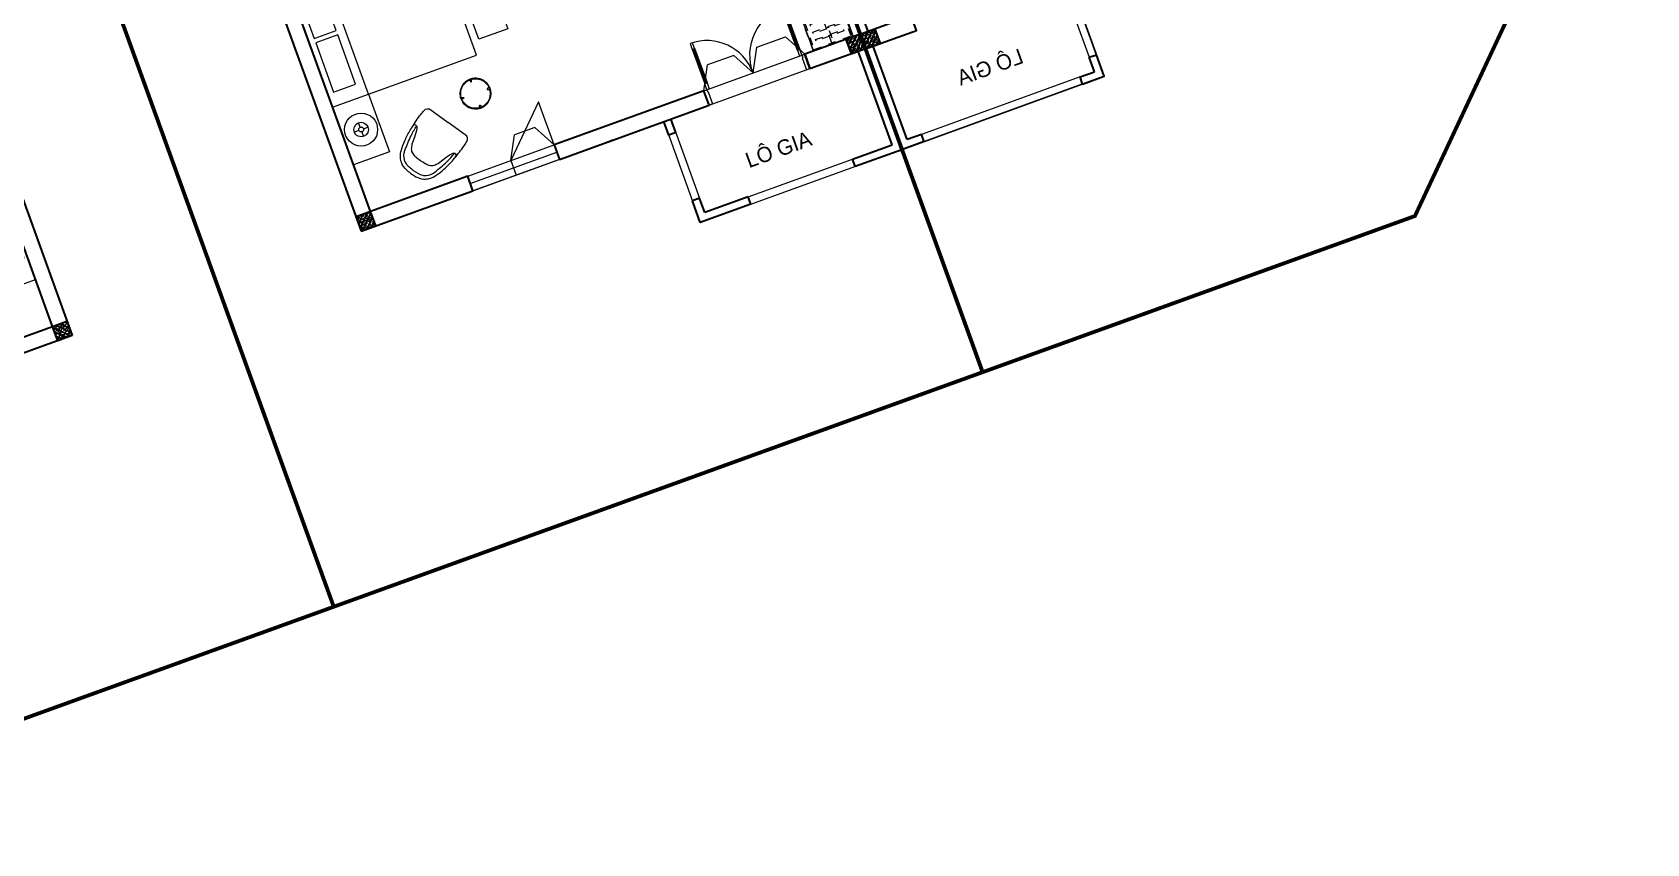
# Model space of a CAD drawing. Header units: metres. Extents: x 568336 to 569219, y 2065964 to 2066430.
# Drawn here: x 568596.98 to 568618.06, y 2066335.69 to 2066346.29 of the extents above; entities that cross this region are included whole.
import ezdxf

# ---------------------------------------------------------------- set-up
doc = ezdxf.new("R2010")
doc.units = ezdxf.units.M
for name, pattern in [('$AUDIT_BAD_LTYPE2', [0]), ('HIDDEN', [0.375, 0.25, -0.125]), ('HIDDEN2', [0.1875, 0.125, -0.0625]), ('X-5M-G-MB PHONGNGU$0$HIDDEN2', [0.1875, 0.125, -0.0625])]:
    doc.linetypes.add(name, pattern=pattern)
doc.layers.get('0').update_dxf_attribs({"linetype": 'CONTINUOUS'})
doc.layers.get('DEFPOINTS').update_dxf_attribs({"linetype": 'CONTINUOUS'})
for name, color, linetype, lineweight in [('-DIM', 9, 'CONTINUOUS', 13), ('-DOOR', 137, 'CONTINUOUS', 9), ('-FURNITURE', 46, 'CONTINUOUS', 9), ('-HATCH', 8, 'CONTINUOUS', 5), ('-LINE1', 7, 'CONTINUOUS', 18), ('-LINE2', 252, 'CONTINUOUS', 9), ('-STEEL1', 1, 'CONTINUOUS', 35), ('-WALL', 4, 'CONTINUOUS', 35), ('TEXT25', 2, 'CONTINUOUS', 13)]:
    doc.layers.add(name, color=color, linetype=linetype, lineweight=lineweight)
for name, color, linetype in [('APOLIC', 7, 'CONTINUOUS'), ('LoLK', 6, 'CONTINUOUS'), ('TIMDUONG', 1, 'CONTINUOUS')]:
    doc.layers.add(name, color=color, linetype=linetype)
doc.styles.add('SVN_AVO_thuong', font='')
doc.styles.get('SVN_AVO_thuong').set_extended_font_data('SVN-Avo')

# ---------------------------------------------------------------- blocks, each defined once
blk = doc.blocks.new('1800X2000')
at = {"layer": '-FURNITURE'}
blk.add_line((325497.3064970744, 17765.29446492715), (325497.3064973904, 19565.2944651944), dxfattribs=at)
for points in [[(323997.3057774993, 19565.2944651944), (325997.3064971831, 19565.2944651944), (325997.3064971831, 17765.29446484288), (323997.3057774993, 17765.29446484288)], [(325612.9490047574, 19390.79434491032), (325919.0064973457, 19390.79434491032), (325919.0064973457, 18691.29434485664), (325612.9490047574, 18691.29434485664)], [(325612.9490046239, 18629.79434491026), (325919.0064972151, 18629.79434491026), (325919.0064972151, 17946.79434485664), (325612.9490046239, 17946.79434485664)]]:
    blk.add_lwpolyline(points, close=True, dxfattribs=at)
blk = doc.blocks.new('*U245')
for points in [[(21.73011238398614, 627.6337999295927), (21.73011238398614, 797.2531256256759), (50.00000000000001, 797.2531256256759), (50.00000000000001, 768.9832380096911), (27.38408990719474, 768.9832380096911), (27.38408990719474, 627.6337999295927)], [(0, 0), (50, 0), (50, -40), (60, -40), (60, -245.9999999543969), (0, -245.9999999543969)], [(1721.999999998998, 0), (1671.999999998998, 0), (1671.999999998998, -40), (1661.999999998998, -40), (1661.999999998998, -245.9999999543969), (1721.999999998998, -245.9999999543969)]]:
    blk.add_lwpolyline(points, close=True)
for points in [[(50.00000000000001, 733.1181818176835), (90.00000000000003, 733.1181818176835), (90.00000000000003, 833.1181818176835), (50.00000000000001, 833.1181818176835), (50.00000000000001, 733.1181818176835)], [(1671.999999998998, 688.881818181314), (1631.999999998998, 688.881818181314), (1631.999999998998, 788.881818181314), (1671.999999998998, 788.881818181314), (1671.999999998998, 688.881818181314)], [(50.00000000000001, 736.0241091070191), (50, 100)], [(1671.999999998998, 691.7877454706495), (1671.999999998998, 100)], [(50, 100), (90, 100), (90, 0), (50, 0), (50, 100)], [(1671.999999998998, 100), (1631.999999998998, 100), (1631.999999998998, 0), (1671.999999998998, 0), (1671.999999998998, 100)]]:
    blk.add_lwpolyline(points)
at = {"ltscale": 0.3}
for points in [[(883.1181818176836, 0, 0.4142135623730951), (50, 833.1181818176835, 0.4142135623730951)], [(883.1181818176838, 0, -0.4142135623730951), (1671.999999998998, 788.8818181813142, -0.4142135623730951)]]:
    blk.add_lwpolyline(points, format="xyb", dxfattribs=at)
at = {"layer": 'APOLIC', "linetype": '$AUDIT_BAD_LTYPE2'}
for p, q in [((70, 100), (70.00000000000003, 733.1181818176835)), ((90.00000000000003, 733.1181818176835), (90, 100)), ((1631.999999998998, 688.881818181314), (1631.999999998998, 100)), ((1651.999999998998, 100), (1651.999999998998, 688.881818181314))]:
    blk.add_line(p, q, dxfattribs=at)
blk = doc.blocks.new('12PLMP12')
at = {"color": 0, "linetype": 'ByBlock'}
for p, q in [((-1.25, 0), (-3.75, 0)), ((0, 1.25), (0, 3.75)), ((1.25, 0), (3.75, 0)), ((0, -1.25), (0, -3.75))]:
    blk.add_line(p, q, dxfattribs=at)
for radius in [8.5, 3.75, 1.25]:
    blk.add_circle((0, 0), radius, dxfattribs=at)
blk = doc.blocks.new('*U189')
at = {"linetype": 'X-5M-G-MB PHONGNGU$0$HIDDEN2'}
for points in [[(0, 600.0000000004657), (0, 0), (2181.818181820297, -7.813323814654285e-10), (2181.818181820297, 599.9999999996843)], [(2161.818181820297, 579.999661371611), (2161.818181820297, 19.99966137161111), (20, 20.00000000046566), (20, 580.0000000004657)], [(2161.818181820297, 286.6991212946932), (2161.818181820297, 313.0991212946), (20, 313.0991212953813), (19.99999859370291, 286.6991212952417)], [(113.7817614636733, 319.1750910408318), (109.4317788550979, 319.1750910408318), (109.4317788550979, 280.441767644881), (113.7817614636733, 280.441767644881)], [(227.7817614636733, 319.1750910407849), (223.4317788550979, 319.1750910407849), (223.4317788550979, 280.4417676448341), (227.7817614636733, 280.4417676448341)], [(341.7817614636733, 319.175091040738), (337.4317788550979, 319.175091040738), (337.4317788550979, 280.4417676447872), (341.7817614636733, 280.4417676447872)], [(455.7817614636733, 319.1750910406911), (451.4317788550979, 319.1750910406911), (451.4317788550979, 280.4417676447403), (455.7817614636733, 280.4417676447403)], [(569.7817614636733, 319.1750910406442), (565.431778855098, 319.1750910406442), (565.431778855098, 280.4417676446934), (569.7817614636733, 280.4417676446934)], [(683.7817614636733, 319.1750910405973), (679.431778855098, 319.1750910405973), (679.431778855098, 280.4417676446465), (683.7817614636733, 280.4417676446465)], [(797.7817614636733, 319.1750910405504), (793.431778855098, 319.1750910405504), (793.431778855098, 280.4417676445996), (797.7817614636733, 280.4417676445996)], [(911.7817614636733, 319.1750910405035), (907.431778855098, 319.1750910405035), (907.431778855098, 280.4417676445527), (911.7817614636733, 280.4417676445527)], [(1025.781761463673, 319.1750910404566), (1021.431778855098, 319.1750910404566), (1021.431778855098, 280.4417676445057), (1025.781761463673, 280.4417676445057)], [(1139.781761463673, 319.1750910404097), (1135.431778855098, 319.1750910404097), (1135.431778855098, 280.4417676444588), (1139.781761463673, 280.4417676444588)], [(1253.781761463673, 319.1750910403628), (1249.431778855098, 319.1750910403628), (1249.431778855098, 280.4417676444119), (1253.781761463673, 280.4417676444119)], [(1367.781761463673, 319.1750910403159), (1363.431778855098, 319.1750910403159), (1363.431778855098, 280.441767644365), (1367.781761463673, 280.441767644365)], [(1481.781761463673, 319.175091040269), (1477.431778855098, 319.175091040269), (1477.431778855098, 280.4417676443181), (1481.781761463673, 280.4417676443181)], [(1595.781761463673, 319.175091040222), (1591.431778855098, 319.175091040222), (1591.431778855098, 280.4417676442712), (1595.781761463673, 280.4417676442712)], [(1709.781761463673, 319.1750910401751), (1705.431778855098, 319.1750910401751), (1705.431778855098, 280.4417676442243), (1709.781761463673, 280.4417676442243)], [(1823.781761463673, 319.1750910401282), (1819.431778855098, 319.1750910401282), (1819.431778855098, 280.4417676441774), (1823.781761463673, 280.4417676441774)], [(1937.781761463673, 319.1750910400813), (1933.431778855098, 319.1750910400813), (1933.431778855098, 280.4417676441305), (1937.781761463673, 280.4417676441305)], [(2051.781761463673, 319.1750910400344), (2047.431778855098, 319.1750910400344), (2047.431778855098, 280.4417676440836), (2051.781761463673, 280.4417676440836)]]:
    blk.add_lwpolyline(points, close=True, dxfattribs=at)
for points in [[(122.2409142897814, 313.1103512093413), (122.2409142897814, 515.2497102723445), (100.1765458012815, 515.2497102723445), (100.1765458012815, 313.1103512093413)], [(236.2409142897814, 313.1103512092944), (236.2409142897814, 515.2497102722975), (214.1765458012815, 515.2497102722975), (214.1765458012815, 313.1103512092944)], [(350.2409142897814, 313.1103512092475), (350.2409142897814, 515.2497102722507), (328.1765458012815, 515.2497102722507), (328.1765458012815, 313.1103512092475)], [(464.2409142897814, 313.1103512092006), (464.2409142897814, 515.2497102722037), (442.1765458012815, 515.2497102722037), (442.1765458012815, 313.1103512092006)], [(578.2409142897814, 313.1103512091537), (578.2409142897814, 515.2497102721569), (556.1765458012815, 515.2497102721569), (556.1765458012815, 313.1103512091537)], [(692.2409142897814, 313.1103512091068), (692.2409142897814, 515.24971027211), (670.1765458012815, 515.24971027211), (670.1765458012815, 313.1103512091068)], [(806.2409142897814, 313.1103512090599), (806.2409142897814, 515.249710272063), (784.1765458012815, 515.249710272063), (784.1765458012815, 313.1103512090599)], [(920.2409142897814, 313.110351209013), (920.2409142897814, 515.2497102720162), (898.1765458012815, 515.2497102720162), (898.1765458012815, 313.110351209013)], [(1034.240914289781, 313.1103512089661), (1034.240914289781, 515.2497102719692), (1012.176545801281, 515.2497102719692), (1012.176545801281, 313.1103512089661)], [(1148.240914289781, 313.1103512089192), (1148.240914289781, 515.2497102719224), (1126.176545801281, 515.2497102719224), (1126.176545801281, 313.1103512089192)], [(1262.240914289781, 313.1103512088723), (1262.240914289781, 515.2497102718754), (1240.176545801281, 515.2497102718754), (1240.176545801281, 313.1103512088723)], [(1376.240914289781, 313.1103512088254), (1376.240914289781, 515.2497102718285), (1354.176545801281, 515.2497102718285), (1354.176545801281, 313.1103512088254)], [(1490.240914289781, 313.1103512087785), (1490.240914289781, 515.2497102717816), (1468.176545801281, 515.2497102717816), (1468.176545801281, 313.1103512087785)], [(1604.240914289781, 313.1103512087315), (1604.240914289781, 515.2497102717347), (1582.176545801281, 515.2497102717347), (1582.176545801281, 313.1103512087315)], [(1718.240914289781, 313.1103512086846), (1718.240914289781, 515.2497102716878), (1696.176545801281, 515.2497102716878), (1696.176545801281, 313.1103512086846)], [(1832.240914289781, 313.1103512086377), (1832.240914289781, 515.2497102716409), (1810.176545801281, 515.2497102716409), (1810.176545801281, 313.1103512086377)], [(1946.240914289781, 313.1103512085908), (1946.240914289781, 515.2497102715939), (1924.176545801281, 515.2497102715939), (1924.176545801281, 313.1103512085908)], [(2060.240914289781, 313.1103512085439), (2060.240914289781, 515.2497102715471), (2038.176545801281, 515.2497102715471), (2038.176545801281, 313.1103512085439)], [(100.1765458012815, 286.7103512094345), (100.1765458012815, 92.0852110228024), (122.2409142897814, 92.0852110228024), (122.2409142897814, 286.7103512094345)], [(214.1765458012815, 286.7103512093876), (214.1765458012815, 92.08521102275549), (236.2409142897814, 92.08521102275549), (236.2409142897814, 286.7103512093876)], [(328.1765458012815, 286.7103512093407), (328.1765458012815, 92.08521102270858), (350.2409142897814, 92.08521102270858), (350.2409142897814, 286.7103512093407)], [(442.1765458012815, 286.7103512092938), (442.1765458012815, 92.08521102266168), (464.2409142897814, 92.08521102266168), (464.2409142897814, 286.7103512092938)], [(556.1765458012815, 286.7103512092469), (556.1765458012815, 92.08521102261477), (578.2409142897814, 92.08521102261477), (578.2409142897814, 286.7103512092469)], [(670.1765458012815, 286.7103512092), (670.1765458012815, 92.08521102256786), (692.2409142897814, 92.08521102256786), (692.2409142897814, 286.7103512092)], [(784.1765458012815, 286.7103512091531), (784.1765458012815, 92.08521102252095), (806.2409142897814, 92.08521102252095), (806.2409142897814, 286.7103512091531)], [(898.1765458012815, 286.7103512091062), (898.1765458012815, 92.08521102247404), (920.2409142897814, 92.08521102247404), (920.2409142897814, 286.7103512091062)], [(1012.176545801281, 286.7103512090592), (1012.176545801281, 92.08521102242715), (1034.240914289781, 92.08521102242715), (1034.240914289781, 286.7103512090592)], [(1126.176545801281, 286.7103512090123), (1126.176545801281, 92.08521102238024), (1148.240914289781, 92.08521102238024), (1148.240914289781, 286.7103512090123)], [(1240.176545801281, 286.7103512089654), (1240.176545801281, 92.08521102233333), (1262.240914289781, 92.08521102233333), (1262.240914289781, 286.7103512089654)], [(1354.176545801281, 286.7103512089186), (1354.176545801281, 92.08521102228642), (1376.240914289781, 92.08521102228642), (1376.240914289781, 286.7103512089186)], [(1468.176545801281, 286.7103512088717), (1468.176545801281, 92.0852110222395), (1490.240914289781, 92.0852110222395), (1490.240914289781, 286.7103512088717)], [(1582.176545801281, 286.7103512088247), (1582.176545801281, 92.0852110221926), (1604.240914289781, 92.0852110221926), (1604.240914289781, 286.7103512088247)], [(1696.176545801281, 286.7103512087778), (1696.176545801281, 92.0852110221457), (1718.240914289781, 92.0852110221457), (1718.240914289781, 286.7103512087778)], [(1810.176545801281, 286.7103512087309), (1810.176545801281, 92.08521102209879), (1832.240914289781, 92.08521102209879), (1832.240914289781, 286.7103512087309)], [(1924.176545801281, 286.710351208684), (1924.176545801281, 92.08521102205188), (1946.240914289781, 92.08521102205188), (1946.240914289781, 286.710351208684)], [(2038.176545801281, 286.7103512086371), (2038.176545801281, 92.08521102200497), (2060.240914289781, 92.08521102200497), (2060.240914289781, 286.7103512086371)]]:
    blk.add_lwpolyline(points, dxfattribs=at)
blk = doc.blocks.new('A$C7D524948')
at = {"layer": '-FURNITURE'}
for points in [[(-1.862645149230957e-09, 824.9500000011176, 0.02374928999430728), (-77.15000000130385, 820, 0.1110396266945436), (-175.0999999996275, 786.1500000022352, 0.08516816991690027), (-234.9500000011176, 733.25, 0.08855014736123698), (-281.5499999988824, 649.3499999996275, 0.02790636319614463), (-315.9500000011176, 525.5999999996275, 0.02834164487538841), (-340.4000000022352, 372.8000000007451, 0.04711987010175965), (-341.0999999996275, 283.4000000003725, 0.5135274654112972), (-284.5500000007451, 299.9500000011176, 0.05957759956988055), (-242.5500000026077, 413.6500000003725, -0.03446512451505389), (-213.1500000003725, 507.4499999992549, -0.05927668371543007), (-182.7500000009313, 564.2999999988824, -0.1661460996977688), (-133.4500000011176, 600.4000000003725, -0.0525641271264061), (-75.80000000074506, 611.9500000011176, -0.02855401869774651), (-1.862645149230957e-09, 614.6500000003725, -3.543335205159532)], [(-0.5500000007450581, 774.1500000003725, 0.1055837687742558), (-137.8000000007451, 751.3000000007451, 0.08397584501256396), (-176, 728.25, 0.1493020227225411), (-241.2000000011176, 626.1999999992549, 0.02490854660583826), (-289.25, 424.1500000003725, 0.02643887537121914), (-306.5679914960638, 278.4068524483591, -0.8863330528017872)], [(-0.5500000007450581, 774.1500000003725, -0.1055837687742558), (136.6999999992549, 751.3000000007451, -0.08397584501256396), (174.8999999985099, 728.2500000018626, -0.1493020227225411), (240.0999999986961, 626.1999999992549, -0.02490854660583826), (288.1499999975786, 424.1500000003725, -0.02643887537121914), (305.467991495505, 278.4068524483591, 0.8863330528017872)], [(-1.862645149230957e-09, 824.9500000011176, -0.02374928999430728), (77.14999999850988, 820.0000000018626, -0.1110396266945436), (175.0999999986961, 786.1500000003725, -0.08516816991690027), (234.9499999992549, 733.25, -0.08855014736123698), (281.5499999988824, 649.3499999996275, -0.02790636319614463), (315.9500000011176, 525.5999999996275, -0.02834164487538841), (340.3999999985099, 372.8000000007451, -0.04711987010175965), (341.0999999996275, 283.4000000022352, -0.5135274654112972), (284.5500000007451, 299.9499999992549, -0.05957759956988055), (242.5499999988824, 413.6499999985099, 0.03446512451505389), (213.1499999994412, 507.4500000011176, 0.05927668371543007), (182.75, 564.3000000007451, 0.1661460996977688), (133.4499999983236, 600.4000000003725, 0.0525641271264061), (75.79999999888241, 611.9499999992549, 0.02855401869774651), (-1.862645149230957e-09, 614.6500000003725, 3.543335205159532)], [(-342.8562581948936, 328.1164919566363, 0.02267140514630937), (-350.039135296829, 124.5, 0.01212164544072816), (-345.6391352973878, 57.0500000026077, 0.4055082152921144), (-279.3891352973878, 0), (0, 0)], [(342.8562581939623, 328.1164919547737, -0.02267140514630937), (350.0391352958977, 124.5, -0.01212164544072816), (345.6391352955252, 57.05000000074506, -0.4055082152921144), (279.3891352964565, 0), (0, 0)]]:
    blk.add_lwpolyline(points, format="xyb", dxfattribs=at)
blk = doc.blocks.new('tbl1')
at = {"layer": '-FURNITURE'}
for points in [[(-202.1778609555913, -20), (-202.1778609555913, 20), (-199.0618887961609, 19.7318235822022), (-200.1778609553294, 9.313225746154785e-10), (-199.0618887961609, -19.73182358033955)], [(-19.7318235830171, 199.0618887953169), (-20.00000000081491, 202.1778609547764), (19.99999999918509, 202.1778609547764), (19.73182358138729, 199.0618887953169), (-8.149072527885437e-10, 200.1778609545727)], [(202.1778609539615, -20), (199.0618887945311, -19.73182358033955), (200.1778609537287, 9.313225746154785e-10), (200.2090254699579, 19.83055200098897), (202.1778609539615, 20)], [(19.99999999918509, -202.1778609547764), (-20.00000000081491, -202.1778609547764), (-19.7318235830171, -199.061888795346), (-8.149072527885437e-10, -200.1778609546018), (19.73182358138729, -199.061888795346)]]:
    blk.add_hatch(color=256, dxfattribs=at).paths.add_polyline_path(points, flags=0)
at = {"layer": '-FURNITURE', "flags": 128}
for points in [[(-202.1778609555913, 0), (-202.1778609555913, 20), (-199.0618887961609, 19.7318235822022)], [(-19.7318235830171, 199.061888795346), (-20.00000000081491, 202.1778609547764), (-8.149072527885437e-10, 202.1778609547764), (19.99999999918509, 202.1778609547764), (19.73182358138729, 199.061888795346)], [(202.1778609539615, 0), (202.1778609539615, 20), (199.0618887945311, 19.7318235822022)], [(-19.7318235830171, -199.061888795346), (-20.00000000081491, -202.1778609547764), (-8.149072527885437e-10, -202.1778609547764), (19.99999999918509, -202.1778609547764), (19.73182358138729, -199.061888795346)]]:
    blk.add_lwpolyline(points, dxfattribs=at)
for points in [[(-193.0000000008149, -15), (-193.0000000008149, 15), (-163.0000000008149, 5), (-163.0000000008149, 0), (-163.0000000008149, -5)], [(14.99999999918509, 193), (-15.00000000081491, 193), (-5.000000000814907, 163), (-8.149072527885437e-10, 163), (4.999999999185093, 163)], [(192.9999999991851, -15), (192.9999999991851, 15), (162.9999999991851, 5), (162.9999999991851, 0), (162.9999999991851, -5)], [(14.99999999918509, -193), (-15.00000000081491, -193), (-5.000000000814907, -163), (-8.149072527885437e-10, -163), (4.999999999185093, -163)]]:
    blk.add_lwpolyline(points, close=True, dxfattribs=at)
at = {"layer": '-FURNITURE'}
for radius in [200.0000000000002, 193.0000000000002]:
    blk.add_circle((-8.149072527885437e-10, 0), radius, dxfattribs=at)
for radius, start, end in [(199.9999999999999, 90, 270), (199.9999999999998, 270, 90)]:
    blk.add_arc((0, 0), radius, start, end, dxfattribs=at)
blk = doc.blocks.new('18x35')
at = {"layer": '-HATCH'}
h = blk.add_hatch(dxfattribs=at)
h.set_pattern_fill('CHAU-01', color=256, scale=10, angle=-1.272221872585407e-14, pattern_type=2)
h.set_pattern_definition([(49.99999999999999, (0, 0), (71.72601826007535, -6.275213498259527), [7.5, -82.5]), (355, (0, 0), (-13.87513336129999, 75.21921337000119), [6, -66]), (100.4514, (5.977167999997619, -0.5229339999999638), (57.85093817140217, 68.94395420609534), [6.374019000000001, -70.1142112]), (46.18419999999998, (0, 20), (106.7241048625644, -16.55190143290183), [11.25, -123.75]), (96.63559999999998, (8.89367449999554, 18.62066930000003), (93.46627055487036, 97.41178709004416), [9.561028799999994, -105.1713]), (351.1842, (0, 20), (93.46619451336275, 97.41186009253245), [9, -99]), (20.99999999999998, (10, 15), (59.69070521184616, -40.2618890665339), [7.5, -82.5]), (326.0000000000001, (10, 15), (24.33153319215819, 72.5150045046853), [6, -66]), (71.45139999999999, (14.97422329999972, 11.64483940000002), (84.022262858149, 32.25304967099522), [6.374019000000001, -70.1142112]), (37.49999999999998, (0, 0), (1.215985531729074, 33.28938538313115), [0, -65.19999999999999, 0, -67, 0, -66.25]), (7.499999999999987, (0, 0), (26.30695374421487, 39.44117118823602), [0, -38.2, 0, -63.7, 0, -25.25]), (327.5, (-22.30000000000291, 0), (53.3822436172409, -2.255487173437988), [0, -25, 0, -78, 0, -103.5]), (317.5, (-32.30000000000291, 0), (58.31861693423862, 10.01049823323176), [0, -32.5, 0, -51.8, 0, -73.5]), (44.99999999999999, (0, 0), (-30.05203820042826, 30.05203820042828), []), (44.99999999999999, (0, 12.25), (-30.05203820042826, 30.05203820042828), [])])
h.paths.add_polyline_path([(96508.03118051568, 47993.04977023201), (96508.03118051568, 47793.04977023201), (96708.03118051568, 47793.04977023201), (96708.03118051568, 47993.04977023201)])
at = {"layer": '-STEEL1'}
blk.add_lwpolyline([(96508.03118051568, 47793.04977023201), (96708.03118051568, 47793.04977023201), (96708.03118051568, 47993.04977023201), (96508.03118051568, 47993.04977023201)], close=True, dxfattribs=at)
blk = doc.blocks.new('M3-T2.3')
at = {"layer": '-DOOR'}
for p, q in [((568605.7486832561, 2066345.529413755), (568607.0649798638, 2066346.006239972)), ((568605.816801287, 2066345.341371383), (568607.1330978947, 2066345.818197599)), ((568602.6650580707, 2066344.41235116), (568603.7929262244, 2066344.821236994)), ((568602.6988327857, 2066344.318226852), (568603.8270949399, 2066344.726913176)), ((568602.6991170862, 2066344.318329974), (568603.8269852399, 2066344.727215808)), ((568602.7331761017, 2066344.224308787), (568603.8610442553, 2066344.633194622)), ((568603.2289921475, 2066344.616794077), (568603.2971569652, 2066344.428768666))]:
    blk.add_line(p, q, dxfattribs=at)
blk.add_lwpolyline([(568602.6647658511, 2066344.412269899), (568603.7930280054, 2066344.820956223), (568603.8611460363, 2066344.632913851), (568602.732883882, 2066344.224227527)], dxfattribs=at)
at = {"layer": '-FURNITURE'}
blk.add_line((568606.4962181585, 2066347.927387146), (568607.177445729, 2066346.046971154), dxfattribs=at)
for points in [[(568602.3259909361, 2066347.540087313), (568602.7020756813, 2066347.676323375), (568603.1870559341, 2066346.337517245), (568602.8109711889, 2066346.201281183)], [(568601.1739248342, 2066344.563076626), (568600.9014527104, 2066345.315246115), (568601.3715586415, 2066345.485541193), (568601.6440307655, 2066344.733371703)]]:
    blk.add_lwpolyline(points, close=True, dxfattribs=at)
at = {"layer": '-LINE1'}
for points in [[(568605.2244708698, 2066345.126820059), (568605.7012970862, 2066343.810523452), (568608.3338903014, 2066344.764175884), (568607.857064085, 2066346.080472492)], [(568605.318492056, 2066345.160879075), (568605.6931412261, 2066344.126646026)], [(568606.3253863747, 2066344.142957746), (568607.6886935753, 2066344.63681347)]]:
    blk.add_lwpolyline(points, dxfattribs=at)
at = {"layer": '-LINE2', "linetype": 'HIDDEN2', "ltscale": 10}
for p, q in [((568606.4385216243, 2066346.098218491), (568606.8120167082, 2066346.233664754)), ((568607.0649931545, 2066346.006228023), (568606.8120167082, 2066346.233664754)), ((568606.1370788481, 2066345.989021356), (568605.797316176, 2066345.866077777)), ((568606.3900552945, 2066345.761584624), (568606.1370788481, 2066345.989021356)), ((568606.3898992708, 2066345.761528105), (568606.4385216243, 2066346.098218491)), ((568605.7486935329, 2066345.529385386), (568605.797316176, 2066345.866077777)), ((568603.5886738056, 2066345.385083437), (568603.2289921475, 2066344.616794077)), ((568603.7930278983, 2066344.82095632), (568603.5886738056, 2066345.385083437)), ((568603.2289921475, 2066344.616794077), (568603.2776145011, 2066344.953484463)), ((568603.540051452, 2066345.048393051), (568603.2776145011, 2066344.953484463)), ((568603.7930278983, 2066344.82095632), (568603.540051452, 2066345.048393051))]:
    blk.add_line(p, q, dxfattribs=at)
at = {"layer": '-WALL'}
for p, q in [((568607.8570702875, 2066346.080455372), (568604.6554223272, 2066354.918457776)), ((568606.6046201548, 2066349.242961421), (568607.6945521849, 2066346.234301479)), ((568607.6945521849, 2066346.234301479), (568607.0649798637, 2066346.006239972)), ((568607.1330978947, 2066345.818197599), (568607.0649798637, 2066346.006239972)), ((568607.0649798637, 2066346.006239972), (568607.1330978946, 2066345.818197599)), ((568607.1330978946, 2066345.818197599), (568607.8570702875, 2066346.080455372)), ((568608.2058100998, 2066344.824138056), (568607.7630428987, 2066346.046413477)), ((568608.3338903014, 2066344.764175884), (568607.857064085, 2066346.080472492)), ((568605.7486911754, 2066345.529391894), (568603.7930280054, 2066344.820956223)), ((568605.816801287, 2066345.341371383), (568605.7486832561, 2066345.529413755)), ((568605.8168012871, 2066345.341371383), (568605.7486832561, 2066345.529413755)), ((568605.816801287, 2066345.341371383), (568605.7486832561, 2066345.529413755)), ((568603.8611460363, 2066344.632913851), (568605.816801287, 2066345.341371383)), ((568603.8611460363, 2066344.632913851), (568605.816801287, 2066345.341371383)), ((568605.3832644561, 2066344.982072441), (568605.3185523268, 2066345.160712695)), ((568605.2892432698, 2066344.948013426), (568605.2245311405, 2066345.12665368)), ((568605.3832644561, 2066344.982072441), (568605.2892432698, 2066344.948013426)), ((568603.7930280054, 2066344.820956223), (568603.8611460363, 2066344.632913851)), ((568604.470416574, 2066344.853629194), (568604.5644377603, 2066344.88768821)), ((568607.6886935753, 2066344.63681347), (568608.2058100998, 2066344.824138056)), ((568607.7227525907, 2066344.542792284), (568608.3338903014, 2066344.764175884)), ((568607.7227525907, 2066344.542792284), (568607.6886935753, 2066344.63681347)), ((568605.6931412261, 2066344.126646026), (568605.5991200398, 2066344.09258701)), ((568605.7012970862, 2066343.810523452), (568605.5991200398, 2066344.09258701)), ((568605.7612592571, 2066343.938603653), (568605.6931412261, 2066344.126646026)), ((568606.3253863747, 2066344.142957746), (568605.7612592571, 2066343.938603653)), ((568606.3594453901, 2066344.04893656), (568606.3253863747, 2066344.142957746)), ((568606.3594453901, 2066344.04893656), (568605.7012970862, 2066343.810523452))]:
    blk.add_line(p, q, dxfattribs=at)
blk.add_lwpolyline([(568601.2755634142, 2066343.696290926), (568602.7328918013, 2066344.224205665), (568602.66477377, 2066344.412248039), (568601.3952179408, 2066343.95235359), (568599.8285834675, 2066348.276909769), (568602.834866816, 2066349.365930819), (568602.8008078006, 2066349.459952006), (568599.7945231384, 2066348.370930479), (568599.5557079198, 2066349.029380573), (568599.3679237659, 2066348.961356082), (568601.2755634142, 2066343.696290926)], dxfattribs=at)
at = {"layer": 'TIMDUONG', "color": 1, "linetype": 'HIDDEN', "ltscale": 10, "const_width": 0.05}
blk.add_lwpolyline([(568593.6037453394, 2066359.007782663), (568602.0671453066, 2066362.068899052), (568609.3867960966, 2066341.853242537), (568600.9163472741, 2066338.789611338)], close=True, dxfattribs=at)
at = {"layer": '-DIM', "xscale": -0.001, "yscale": 0.001, "zscale": 0.001, "rotation": 19.91283353975969}
blk.add_blockref('1800X2000', (568913.4586718568, 2066439.643578498), dxfattribs=at)
at = {"layer": '-DOOR', "xscale": -0.0008130081300813008, "yscale": 0.0008130081300813008, "zscale": 0.0008130081300813009, "rotation": 19.91283354981092}
blk.add_blockref('*U245', (568607.0649798637, 2066346.006239972), dxfattribs=at)
at = {"layer": '-FURNITURE', "extrusion": (0, 0, -1), "xscale": 0.000916666666665974, "yscale": 0.000916666666665974, "zscale": -0.000916666666665974, "rotation": 250.087166450189}
blk.add_blockref('*U189', (-568607.0133580458, 2066348.114720194), dxfattribs=at)
at = {"layer": '-FURNITURE'}
for name, p, xscale, yscale, zscale, rotation in [('12PLMP12', (568601.2734097056, 2066345.022464962), 0.02540000000083851, 0.02540000000083851, 0.02540000000083851, 109.9128335771215), ('A$C7D524948', (568602.4077869077, 2066345.115866472), 0.001, 0.001, 0.001, 144.0347532982722)]:
    blk.add_blockref(name, p, dxfattribs=dict(at, xscale=xscale, yscale=yscale, zscale=zscale, rotation=rotation))
at = {"layer": '-STEEL1', "xscale": 0.001, "yscale": 0.001, "zscale": 0.001, "rotation": 19.91283354981093}
for p in [(568533.2088990179, 2066268.207043854), (568526.8153664944, 2066265.891132708)]:
    blk.add_blockref('18x35', p, dxfattribs=at)
at = {"layer": '-WALL', "xscale": 0.001, "yscale": 0.001, "zscale": 0.001, "rotation": 19.91283354981093}
blk.add_blockref('tbl1', (568602.7661963607, 2066345.492977172), dxfattribs=at)
at = {"layer": 'TEXT25', "style": 'SVN_AVO_thuong'}
blk.add_text('LÔ GIA', height=0.2, rotation=19.91283355064844, dxfattribs=at).set_placement((568606.3367488387, 2066344.517706674))
blk = doc.blocks.new('M2-T2.4')
at = {"layer": '-LINE1'}
for points in [[(568588.2833656677, 2066339.002678764), (568588.7588897201, 2066337.685911178), (568591.3924248923, 2066338.636959283), (568590.9169008397, 2066339.953726869)], [(568588.3774204953, 2066339.036644768), (568588.7510465365, 2066338.002041664)], [(568589.007088199, 2066337.881864017), (568591.0762944056, 2066338.629116099)]]:
    blk.add_lwpolyline(points, dxfattribs=at)
at = {"layer": '-WALL'}
for p, q in [((568591.2644040609, 2066338.697048107), (568590.8228460122, 2066339.919760865)), ((568591.3924248923, 2066338.636959283), (568590.9169008397, 2066339.953726869)), ((568591.0762944056, 2066338.629116099), (568591.2644040609, 2066338.697048107)), ((568591.1102604093, 2066338.535061272), (568591.0762944056, 2066338.629116099)), ((568591.1102604093, 2066338.535061272), (568591.3924248923, 2066338.636959283)), ((568588.7510465365, 2066338.002041664), (568588.6569917088, 2066337.968075661)), ((568588.7588897201, 2066337.685911178), (568588.6569917088, 2066337.968075661)), ((568588.818978544, 2066337.81393201), (568588.7510465365, 2066338.002041664)), ((568589.0410542027, 2066337.787809189), (568588.7588897201, 2066337.685911178)), ((568589.007088199, 2066337.881864017), (568588.818978544, 2066337.81393201)), ((568589.0410542027, 2066337.787809189), (568589.007088199, 2066337.881864017))]:
    blk.add_line(p, q, dxfattribs=at)
blk.add_lwpolyline([(568586.9668680546, 2066343.523865531), (568587.2518760443, 2066343.626790418), (568587.2162095659, 2066343.725553082), (568587.3102642599, 2066343.759519037), (568587.3102642599, 2066343.759519037), (568587.3102642599, 2066343.759519037), (568587.3459308719, 2066343.660756421), (568589.2264983818, 2066344.339885443), (568588.3892968504, 2066346.657998792), (568588.4837768859, 2066346.692118351), (568590.9172503438, 2066339.953853086), (568590.2588665508, 2066339.716091059), (568590.1909345431, 2066339.904200715), (568590.7548844877, 2066340.107859861), (568589.294512136, 2066344.151577763)], dxfattribs=at)
at = {"layer": 'DEFPOINTS', "color": 2}
blk.add_lwpolyline([(568585.8219807053, 2066354.061914367), (568578.2977877068, 2066351.344781349), (568580.1993571745, 2066346.077013281), (568579.2594762308, 2066345.737594237), (568581.1276064366, 2066340.56457872), (568582.0677423592, 2066340.904288212), (568582.7397720615, 2066339.043379338), (568585.2422597728, 2066337.904409135), (568588.2834257738, 2066339.002512325), (568588.7588897201, 2066337.685911178), (568591.3924248923, 2066338.636959283), (568585.8219807053, 2066354.061914367)], dxfattribs=at)
at = {"layer": 'TIMDUONG', "color": 1, "linetype": 'HIDDEN', "ltscale": 10, "const_width": 0.05}
blk.add_lwpolyline([(568585.140864188, 2066355.946537791), (568574.7965445638, 2066352.205541732), (568580.4083197439, 2066336.688971124), (568586.8107224401, 2066333.687823556), (568592.4516101531, 2066335.732052325)], close=True, dxfattribs=at)
at = {"layer": '-STEEL1', "xscale": -0.0009999999999999998, "yscale": 0.0009999999999999998, "zscale": 0.001, "rotation": 19.85616307242335}
blk.add_blockref('18x35', (568697.9206977696, 2066327.782037777), dxfattribs=at)
at = {"layer": 'TEXT25', "style": 'SVN_AVO_thuong'}
blk.add_text('LÔ GIA', height=0.2000000000000001, rotation=19.85616307251905, dxfattribs=at).set_placement((568589.4413839779, 2066338.488749173))

msp = doc.modelspace()

# ---------------------------------------------------------------- block references
at = {"layer": 'LoLK'}
msp.add_blockref('M3-T2.3', (0, 0), dxfattribs=at)

# ---------------------------------------------------------------- next in the draw order: block references
at = {"layer": 'LoLK', "xscale": -1, "rotation": 39.76534617251417}
msp.add_blockref('M3-T2.3', (2327390.76896625, 841707.7234019606), dxfattribs=at)

# ---------------------------------------------------------------- next in the draw order: block references
at = {"layer": 'LoLK', "xscale": -1, "rotation": 39.79156131912639}
msp.add_blockref('M2-T2.4', (2327950.914995571, 842512.5659667171), dxfattribs=at)

doc.saveas('drawing.dxf')
